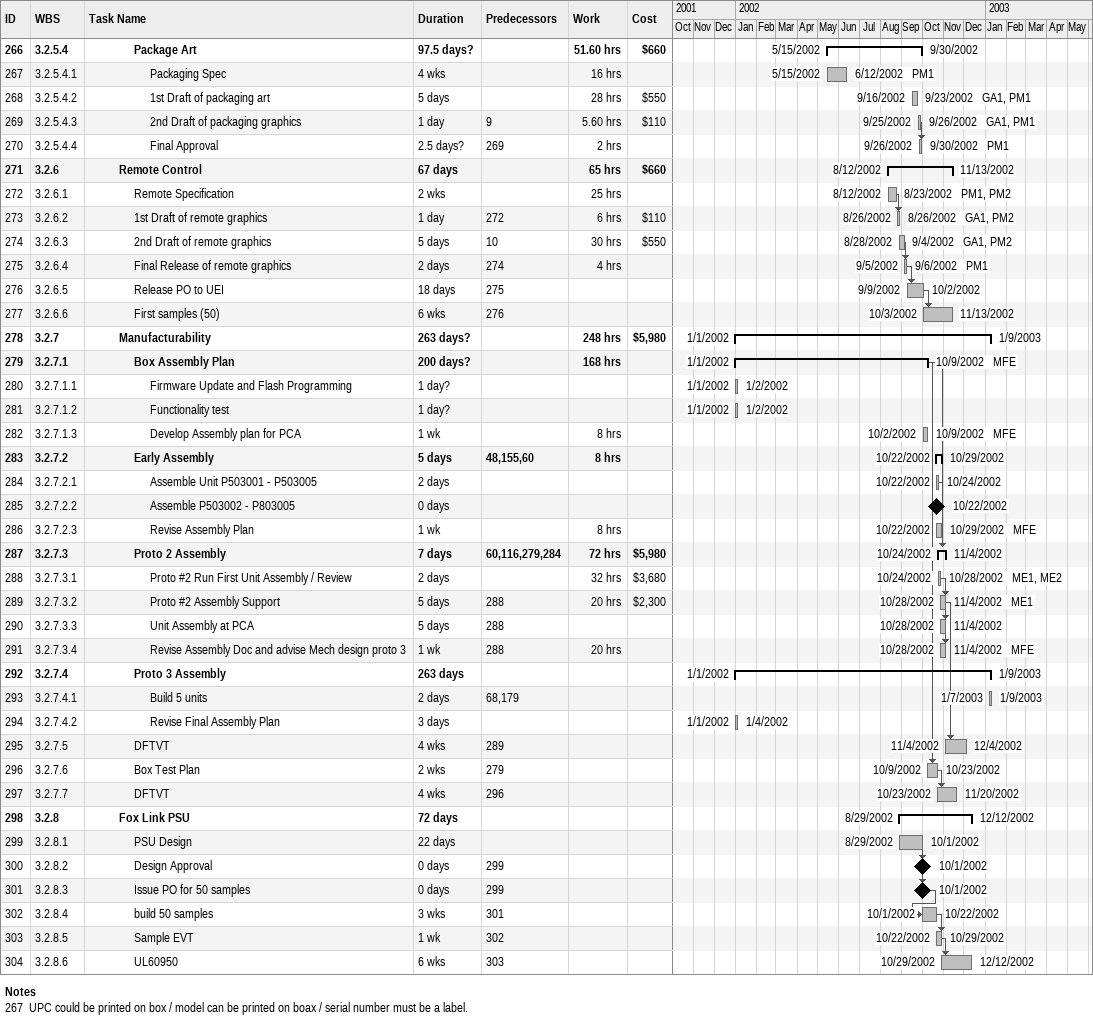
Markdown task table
| ID | WBS | Task | Duration | Start | Finish | Predecessors | Resources | Work (h) | Cost ($) |
|---|---|---|---|---|---|---|---|---|---|
| 266 | 3.2.5.4 | **Package Art** | 97.5d? | 2002-05-15 | 2002-09-30 |  |  | 51.60 | 660 |
| 267 | 3.2.5.4.1 | Packaging Spec | 4w | 2002-05-15 | 2002-06-12 |  | PM1 | 16 |  |
| 268 | 3.2.5.4.2 | 1st Draft of packaging art | 5d | 2002-09-16 | 2002-09-23 |  | GA1, PM1 | 28 | 550 |
| 269 | 3.2.5.4.3 | 2nd Draft of packaging graphics | 1d | 2002-09-25 | 2002-09-26 | 9 | GA1, PM1 | 5.60 | 110 |
| 270 | 3.2.5.4.4 | Final Approval | 2.5d? | 2002-09-26 | 2002-09-30 | 269 | PM1 | 2 |  |
| 271 | 3.2.6 | **Remote Control** | 67d | 2002-08-12 | 2002-11-13 |  |  | 65 | 660 |
| 272 | 3.2.6.1 | Remote Specification | 2w | 2002-08-12 | 2002-08-23 |  | PM1, PM2 | 25 |  |
| 273 | 3.2.6.2 | 1st Draft of remote graphics | 1d | 2002-08-26 | 2002-08-26 | 272 | GA1, PM2 | 6 | 110 |
| 274 | 3.2.6.3 | 2nd Draft of remote graphics | 5d | 2002-08-28 | 2002-09-04 | 10 | GA1, PM2 | 30 | 550 |
| 275 | 3.2.6.4 | Final Release of remote graphics | 2d | 2002-09-05 | 2002-09-06 | 274 | PM1 | 4 |  |
| 276 | 3.2.6.5 | Release PO to UEI | 18d | 2002-09-09 | 2002-10-02 | 275 |  |  |  |
| 277 | 3.2.6.6 | First samples (50) | 6w | 2002-10-03 | 2002-11-13 | 276 |  |  |  |
| 278 | 3.2.7 | **Manufacturability** | 263d? | 2002-01-01 | 2003-01-09 |  |  | 248 | 5980 |
| 279 | 3.2.7.1 | **Box Assembly Plan** | 200d? | 2002-01-01 | 2002-10-09 |  | MFE | 168 |  |
| 280 | 3.2.7.1.1 | Firmware Update and Flash Programming | 1d? | 2002-01-01 | 2002-01-02 |  |  |  |  |
| 281 | 3.2.7.1.2 | Functionality test | 1d? | 2002-01-01 | 2002-01-02 |  |  |  |  |
| 282 | 3.2.7.1.3 | Develop Assembly plan for PCA | 1w | 2002-10-02 | 2002-10-09 |  | MFE | 8 |  |
| 283 | 3.2.7.2 | **Early Assembly** | 5d | 2002-10-22 | 2002-10-29 | 48, 155, 60 |  | 8 |  |
| 284 | 3.2.7.2.1 | Assemble Unit P503001 - P503005 | 2d | 2002-10-22 | 2002-10-24 |  |  |  |  |
| 285 | 3.2.7.2.2 | Assemble P503002 - P803005 | 0d | 2002-10-22 | 2002-10-22 |  |  |  |  |
| 286 | 3.2.7.2.3 | Revise Assembly Plan | 1w | 2002-10-22 | 2002-10-29 |  | MFE | 8 |  |
| 287 | 3.2.7.3 | **Proto 2 Assembly** | 7d | 2002-10-24 | 2002-11-04 | 60, 116, 279, 284 |  | 72 | 5980 |
| 288 | 3.2.7.3.1 | Proto #2 Run First Unit Assembly / Review | 2d | 2002-10-24 | 2002-10-28 |  | ME1, ME2 | 32 | 3680 |
| 289 | 3.2.7.3.2 | Proto #2 Assembly Support | 5d | 2002-10-28 | 2002-11-04 | 288 | ME1 | 20 | 2300 |
| 290 | 3.2.7.3.3 | Unit Assembly at PCA | 5d | 2002-10-28 | 2002-11-04 | 288 |  |  |  |
| 291 | 3.2.7.3.4 | Revise Assembly Doc and advise Mech design proto 3 | 1w | 2002-10-28 | 2002-11-04 | 288 | MFE | 20 |  |
| 292 | 3.2.7.4 | **Proto 3 Assembly** | 263d | 2002-01-01 | 2003-01-09 |  |  |  |  |
| 293 | 3.2.7.4.1 | Build 5 units | 2d | 2003-01-07 | 2003-01-09 | 68, 179 |  |  |  |
| 294 | 3.2.7.4.2 | Revise Final Assembly Plan | 3d | 2002-01-01 | 2002-01-04 |  |  |  |  |
| 295 | 3.2.7.5 | DFTVT | 4w | 2002-11-04 | 2002-12-04 | 289 |  |  |  |
| 296 | 3.2.7.6 | Box Test Plan | 2w | 2002-10-09 | 2002-10-23 | 279 |  |  |  |
| 297 | 3.2.7.7 | DFTVT | 4w | 2002-10-23 | 2002-11-20 | 296 |  |  |  |
| 298 | 3.2.8 | **Fox Link PSU** | 72d | 2002-08-29 | 2002-12-12 |  |  |  |  |
| 299 | 3.2.8.1 | PSU Design | 22d | 2002-08-29 | 2002-10-01 |  |  |  |  |
| 300 | 3.2.8.2 | Design Approval | 0d | 2002-10-01 | 2002-10-01 | 299 |  |  |  |
| 301 | 3.2.8.3 | Issue PO for 50 samples | 0d | 2002-10-01 | 2002-10-01 | 299 |  |  |  |
| 302 | 3.2.8.4 | build 50 samples | 3w | 2002-10-01 | 2002-10-22 | 301 |  |  |  |
| 303 | 3.2.8.5 | Sample EVT | 1w | 2002-10-22 | 2002-10-29 | 302 |  |  |  |
| 304 | 3.2.8.6 | UL60950 | 6w | 2002-10-29 | 2002-12-12 | 303 |  |  |  |

Notes
- 267: UPC could be printed on box / model can be printed on boax / serial number must be a label.
